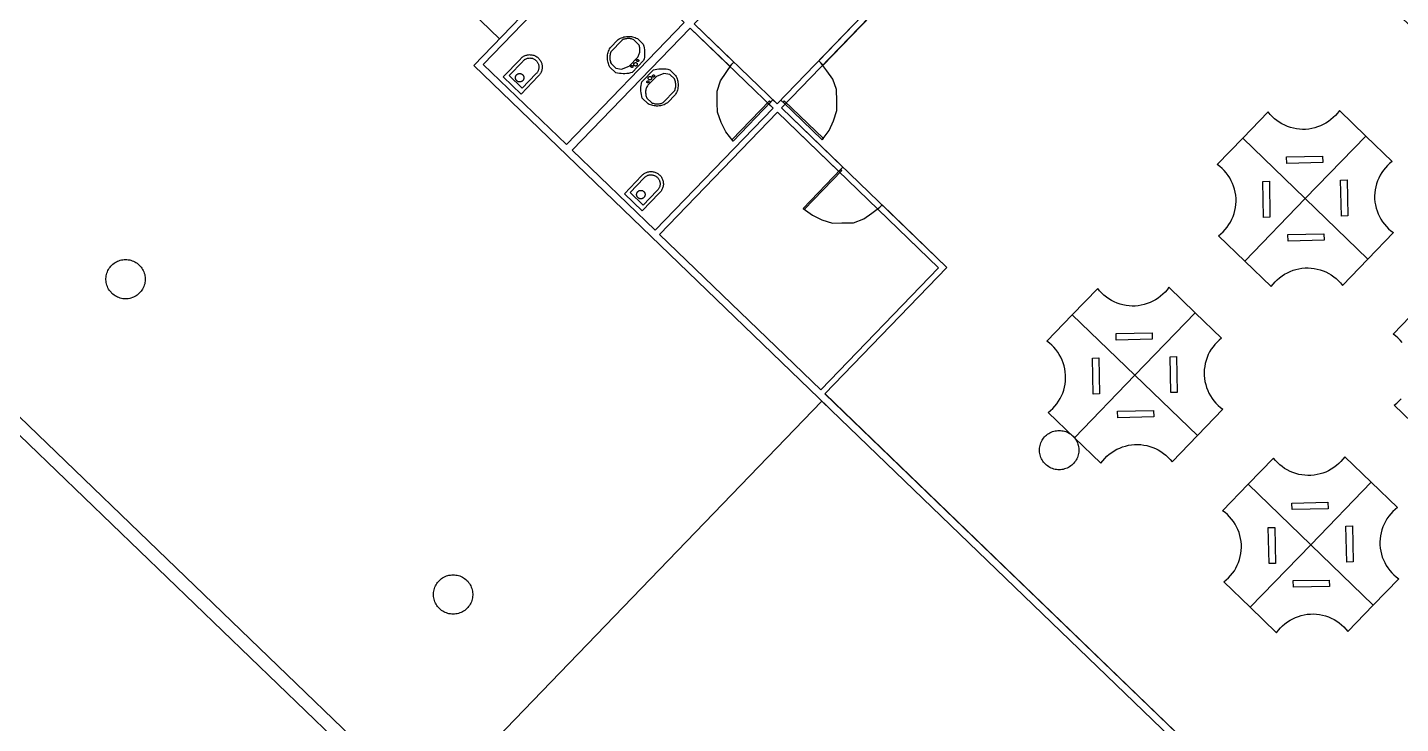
# Model space of a CAD drawing. Header units: inches. Extents: x 1826467.6 to 1826545.5, y 5114756.4 to 5114799.7.
# Drawn here: x 1826497.64 to 1826518.82, y 5114771.14 to 5114781.88 of the extents above; entities that cross this region are included whole.
import ezdxf

# ---------------------------------------------------------------- set-up
doc = ezdxf.new("R2010")
doc.units = ezdxf.units.IN
doc.header["$MEASUREMENT"] = 0
for name, color, linetype in [('Computer', 200, 'Continuous'), ('Desk', 34, 'Continuous'), ('Room', 92, 'Continuous'), ('SanitationDevice', 140, 'Continuous'), ('Sink', 40, 'Continuous')]:
    doc.layers.add(name, color=color, linetype=linetype)

# ---------------------------------------------------------------- blocks, each defined once
blk = doc.blocks.new('Lavandino')
at = {"layer": 'Sink'}
for points in [[(0.127, 0), (-0.127, 0), (-0.127, 0), (-0.151, 0.015), (-0.175, 0.03), (-0.197, 0.048), (-0.219, 0.067), (-0.239, 0.087), (-0.257, 0.108), (-0.275, 0.13), (-0.29, 0.154), (-0.305, 0.178), (-0.305, 0.305), (-0.305, 0.305), (-0.299, 0.324), (-0.291, 0.342), (-0.283, 0.359), (-0.273, 0.376), (-0.263, 0.392), (-0.251, 0.408), (-0.238, 0.422), (-0.224, 0.436), (-0.21, 0.449), (-0.194, 0.461), (-0.178, 0.472), (-0.161, 0.481), (-0.144, 0.49), (-0.126, 0.497), (-0.107, 0.503), (-0.089, 0.508), (0.089, 0.508), (0.089, 0.508), (0.108, 0.503), (0.127, 0.497), (0.145, 0.49), (0.162, 0.481), (0.179, 0.471), (0.195, 0.461), (0.21, 0.449), (0.225, 0.436), (0.239, 0.422), (0.251, 0.407), (0.263, 0.392), (0.274, 0.376), (0.283, 0.359), (0.292, 0.341), (0.299, 0.323), (0.305, 0.305), (0.305, 0.178), (0.305, 0.178), (0.291, 0.153), (0.275, 0.13), (0.257, 0.107), (0.239, 0.086), (0.219, 0.066), (0.197, 0.047), (0.175, 0.03), (0.151, 0.014), (0.127, 0)], [(-0.089, 0.102), (0.102, 0.102), (0.102, 0.102), (0.115, 0.104), (0.129, 0.108), (0.142, 0.113), (0.154, 0.119), (0.167, 0.125), (0.178, 0.132), (0.19, 0.14), (0.2, 0.149), (0.21, 0.159), (0.219, 0.169), (0.228, 0.18), (0.236, 0.191), (0.243, 0.203), (0.249, 0.216), (0.254, 0.229), (0.254, 0.33), (0.254, 0.33), (0.25, 0.343), (0.244, 0.355), (0.238, 0.367), (0.231, 0.378), (0.223, 0.389), (0.215, 0.399), (0.206, 0.409), (0.196, 0.418), (0.186, 0.426), (0.175, 0.434), (0.164, 0.441), (0.152, 0.447), (0.14, 0.453), (0.127, 0.457), (-0.127, 0.458), (-0.127, 0.458), (-0.141, 0.451), (-0.154, 0.444), (-0.167, 0.436), (-0.18, 0.427), (-0.192, 0.417), (-0.203, 0.407), (-0.214, 0.396), (-0.223, 0.384), (-0.232, 0.371), (-0.24, 0.358), (-0.248, 0.345), (-0.254, 0.331), (-0.254, 0.229), (-0.203, 0.153), (-0.089, 0.102)], [(-0.063, 0.083), (-0.062, 0.083), (-0.061, 0.083), (-0.06, 0.083), (-0.059, 0.082), (-0.057, 0.082), (-0.056, 0.082), (-0.055, 0.081), (-0.054, 0.08), (-0.053, 0.08), (-0.053, 0.079), (-0.052, 0.078), (-0.051, 0.078), (-0.05, 0.077), (-0.05, 0.076), (-0.049, 0.075), (-0.048, 0.074), (-0.048, 0.073), (-0.048, 0.072), (-0.047, 0.071), (-0.047, 0.069), (-0.047, 0.068), (-0.047, 0.067), (-0.047, 0.066), (-0.047, 0.065), (-0.047, 0.064), (-0.047, 0.063), (-0.048, 0.062), (-0.048, 0.06), (-0.048, 0.059), (-0.049, 0.058), (-0.05, 0.057), (-0.05, 0.057), (-0.051, 0.056), (-0.052, 0.055), (-0.053, 0.054), (-0.053, 0.053), (-0.054, 0.053), (-0.055, 0.052), (-0.056, 0.052), (-0.057, 0.051), (-0.059, 0.051), (-0.06, 0.051), (-0.061, 0.05), (-0.062, 0.05), (-0.063, 0.05), (-0.064, 0.05), (-0.065, 0.05), (-0.066, 0.051), (-0.068, 0.051), (-0.069, 0.051), (-0.07, 0.052), (-0.071, 0.052), (-0.072, 0.053), (-0.073, 0.053), (-0.074, 0.054), (-0.074, 0.055), (-0.075, 0.056), (-0.076, 0.057), (-0.077, 0.057), (-0.077, 0.058), (-0.078, 0.059), (-0.078, 0.061), (-0.079, 0.062), (-0.079, 0.063), (-0.079, 0.064), (-0.079, 0.065), (-0.079, 0.066), (-0.079, 0.067), (-0.079, 0.068), (-0.079, 0.069), (-0.079, 0.071), (-0.079, 0.072), (-0.078, 0.073), (-0.078, 0.074), (-0.077, 0.075), (-0.077, 0.076), (-0.076, 0.077), (-0.075, 0.078), (-0.074, 0.078), (-0.074, 0.079), (-0.073, 0.08), (-0.072, 0.08), (-0.071, 0.081), (-0.07, 0.082), (-0.069, 0.082), (-0.068, 0.082), (-0.066, 0.083), (-0.065, 0.083), (-0.064, 0.083), (-0.063, 0.083)], [(0, 0.076), (0.002, 0.076), (0.004, 0.076), (0.006, 0.076), (0.008, 0.075), (0.01, 0.075), (0.011, 0.074), (0.013, 0.073), (0.015, 0.072), (0.016, 0.071), (0.018, 0.07), (0.019, 0.069), (0.021, 0.067), (0.022, 0.066), (0.023, 0.064), (0.024, 0.063), (0.025, 0.061), (0.025, 0.059), (0.026, 0.058), (0.027, 0.056), (0.027, 0.054), (0.027, 0.052), (0.027, 0.05), (0.027, 0.048), (0.027, 0.046), (0.027, 0.045), (0.027, 0.043), (0.026, 0.041), (0.025, 0.039), (0.025, 0.037), (0.024, 0.036), (0.023, 0.034), (0.022, 0.033), (0.02, 0.031), (0.019, 0.03), (0.018, 0.029), (0.016, 0.027), (0.015, 0.026), (0.013, 0.025), (0.011, 0.025), (0.01, 0.024), (0.008, 0.023), (0.006, 0.023), (0.004, 0.023), (0.002, 0.022), (0, 0.022), (-0.001, 0.022), (-0.003, 0.023), (-0.005, 0.023), (-0.007, 0.023), (-0.009, 0.024), (-0.011, 0.025), (-0.012, 0.025), (-0.014, 0.026), (-0.015, 0.027), (-0.017, 0.029), (-0.018, 0.03), (-0.02, 0.031), (-0.021, 0.033), (-0.022, 0.034), (-0.023, 0.036), (-0.024, 0.037), (-0.025, 0.039), (-0.025, 0.041), (-0.026, 0.043), (-0.026, 0.045), (-0.026, 0.046), (-0.027, 0.048), (-0.027, 0.05), (-0.026, 0.052), (-0.026, 0.054), (-0.026, 0.056), (-0.025, 0.058), (-0.025, 0.059), (-0.024, 0.061), (-0.023, 0.063), (-0.022, 0.064), (-0.021, 0.066), (-0.02, 0.067), (-0.018, 0.069), (-0.017, 0.07), (-0.015, 0.071), (-0.014, 0.072), (-0.012, 0.073), (-0.011, 0.074), (-0.009, 0.075), (-0.007, 0.075), (-0.005, 0.076), (-0.003, 0.076), (-0.001, 0.076), (0, 0.076)], [(0.064, 0.083), (0.065, 0.083), (0.066, 0.083), (0.067, 0.082), (0.069, 0.082), (0.07, 0.082), (0.071, 0.081), (0.072, 0.081), (0.073, 0.08), (0.074, 0.08), (0.075, 0.079), (0.075, 0.078), (0.076, 0.077), (0.077, 0.077), (0.078, 0.076), (0.078, 0.075), (0.079, 0.074), (0.079, 0.073), (0.08, 0.072), (0.08, 0.07), (0.08, 0.069), (0.08, 0.068), (0.08, 0.067), (0.08, 0.066), (0.08, 0.065), (0.08, 0.064), (0.08, 0.063), (0.08, 0.061), (0.079, 0.06), (0.079, 0.059), (0.078, 0.058), (0.078, 0.057), (0.077, 0.056), (0.076, 0.056), (0.075, 0.055), (0.075, 0.054), (0.074, 0.053), (0.073, 0.053), (0.072, 0.052), (0.071, 0.052), (0.07, 0.051), (0.069, 0.051), (0.067, 0.051), (0.066, 0.05), (0.065, 0.05), (0.064, 0.05), (0.063, 0.05), (0.062, 0.05), (0.061, 0.051), (0.06, 0.051), (0.058, 0.051), (0.057, 0.052), (0.056, 0.052), (0.055, 0.053), (0.054, 0.053), (0.054, 0.054), (0.053, 0.055), (0.052, 0.056), (0.051, 0.056), (0.05, 0.057), (0.05, 0.058), (0.049, 0.059), (0.049, 0.06), (0.048, 0.061), (0.048, 0.063), (0.048, 0.064), (0.048, 0.065), (0.048, 0.066), (0.048, 0.067), (0.048, 0.068), (0.048, 0.069), (0.048, 0.07), (0.048, 0.072), (0.049, 0.073), (0.049, 0.074), (0.05, 0.075), (0.05, 0.076), (0.051, 0.077), (0.052, 0.077), (0.053, 0.078), (0.054, 0.079), (0.054, 0.08), (0.055, 0.08), (0.056, 0.081), (0.057, 0.081), (0.058, 0.082), (0.06, 0.082), (0.061, 0.082), (0.062, 0.083), (0.063, 0.083), (0.064, 0.083)]]:
    blk.add_lwpolyline(points, dxfattribs=at)
blk = doc.blocks.new('Sanitario')
at = {"layer": 'SanitationDevice'}
for points in [[(-0.191, 0), (-0.191, 0.381), (-0.191, 0.381), (-0.191, 0.394), (-0.191, 0.408), (-0.189, 0.421), (-0.187, 0.434), (-0.184, 0.447), (-0.18, 0.46), (-0.175, 0.472), (-0.169, 0.484), (-0.162, 0.495), (-0.155, 0.506), (-0.147, 0.517), (-0.138, 0.527), (-0.128, 0.536), (-0.118, 0.545), (-0.107, 0.552), (-0.096, 0.559), (-0.084, 0.566), (-0.072, 0.571), (-0.059, 0.576), (-0.047, 0.579), (-0.034, 0.582), (-0.02, 0.584), (-0.007, 0.585), (0.006, 0.585), (0.019, 0.584), (0.033, 0.582), (0.046, 0.579), (0.058, 0.576), (0.071, 0.571), (0.083, 0.566), (0.095, 0.56), (0.106, 0.553), (0.117, 0.545), (0.127, 0.536), (0.137, 0.527), (0.146, 0.517), (0.154, 0.507), (0.161, 0.496), (0.168, 0.484), (0.174, 0.472), (0.179, 0.46), (0.183, 0.447), (0.186, 0.434), (0.189, 0.421), (0.19, 0.408), (0.191, 0.395), (0.19, 0.381), (0.191, 0), (-0.191, 0)], [(0.14, 0.076), (-0.14, 0.076), (-0.14, 0.381), (-0.14, 0.381), (-0.141, 0.391), (-0.14, 0.4), (-0.14, 0.41), (-0.138, 0.42), (-0.136, 0.429), (-0.133, 0.438), (-0.13, 0.448), (-0.126, 0.456), (-0.121, 0.465), (-0.116, 0.473), (-0.11, 0.481), (-0.104, 0.488), (-0.097, 0.495), (-0.09, 0.501), (-0.082, 0.507), (-0.074, 0.513), (-0.066, 0.518), (-0.057, 0.522), (-0.048, 0.525), (-0.039, 0.528), (-0.029, 0.531), (-0.02, 0.532), (-0.01, 0.533), (0, 0.534), (0.009, 0.533), (0.019, 0.532), (0.028, 0.531), (0.038, 0.528), (0.047, 0.525), (0.056, 0.522), (0.065, 0.518), (0.073, 0.513), (0.081, 0.508), (0.089, 0.502), (0.096, 0.495), (0.103, 0.488), (0.109, 0.481), (0.115, 0.473), (0.12, 0.465), (0.125, 0.457), (0.129, 0.448), (0.132, 0.439), (0.135, 0.429), (0.137, 0.42), (0.139, 0.41), (0.14, 0.401), (0.14, 0.391), (0.139, 0.381), (0.14, 0.076)], [(0.067, 0.167), (0.066, 0.162), (0.066, 0.158), (0.065, 0.153), (0.064, 0.149), (0.063, 0.145), (0.061, 0.14), (0.059, 0.136), (0.057, 0.132), (0.054, 0.129), (0.051, 0.125), (0.048, 0.122), (0.045, 0.118), (0.042, 0.116), (0.038, 0.113), (0.034, 0.11), (0.03, 0.108), (0.026, 0.106), (0.022, 0.105), (0.017, 0.104), (0.013, 0.103), (0.008, 0.102), (0.004, 0.102), (-0.001, 0.102), (-0.005, 0.102), (-0.01, 0.103), (-0.014, 0.104), (-0.019, 0.105), (-0.023, 0.106), (-0.027, 0.108), (-0.031, 0.11), (-0.035, 0.113), (-0.039, 0.115), (-0.042, 0.118), (-0.045, 0.122), (-0.048, 0.125), (-0.051, 0.128), (-0.054, 0.132), (-0.056, 0.136), (-0.058, 0.14), (-0.06, 0.144), (-0.061, 0.149), (-0.062, 0.153), (-0.063, 0.158), (-0.063, 0.162), (-0.064, 0.167), (-0.063, 0.171), (-0.063, 0.176), (-0.062, 0.18), (-0.061, 0.185), (-0.06, 0.189), (-0.058, 0.193), (-0.056, 0.197), (-0.054, 0.201), (-0.051, 0.205), (-0.048, 0.209), (-0.045, 0.212), (-0.042, 0.215), (-0.039, 0.218), (-0.035, 0.221), (-0.031, 0.223), (-0.027, 0.225), (-0.023, 0.227), (-0.019, 0.229), (-0.014, 0.23), (-0.01, 0.231), (-0.005, 0.231), (-0.001, 0.232), (0.004, 0.232), (0.008, 0.232), (0.013, 0.231), (0.017, 0.23), (0.022, 0.229), (0.026, 0.227), (0.03, 0.225), (0.034, 0.223), (0.038, 0.221), (0.042, 0.218), (0.045, 0.215), (0.048, 0.212), (0.051, 0.209), (0.054, 0.205), (0.057, 0.201), (0.059, 0.197), (0.061, 0.193), (0.063, 0.189), (0.064, 0.185), (0.065, 0.18), (0.066, 0.176), (0.066, 0.171), (0.067, 0.167)]]:
    blk.add_lwpolyline(points, dxfattribs=at)

msp = doc.modelspace()

# ---------------------------------------------------------------- linework, layer by layer
for points in [[(1826545.53, 5114764.951), (1826524.919, 5114761.63), (1826509.897, 5114776.115), (1826491.371, 5114756.906), (1826467.621, 5114756.368), (1826509.493, 5114799.741), (1826545.53, 5114764.951)], [(1826504.923, 5114781.708), (1826499.753, 5114786.694)], [(1826507.287, 5114784.159), (1826504.527, 5114781.297)], [(1826509.915, 5114781.301), (1826511.983, 5114783.445)], [(1826504.672, 5114781.311), (1826506.491, 5114783.196)], [(1826509.848, 5114781.366), (1826510.664, 5114782.211)], [(1826507.773, 5114781.959), (1826505.955, 5114780.074)], [(1826507.925, 5114781.938), (1826508.537, 5114781.347)], [(1826507.863, 5114781.873), (1826506.044, 5114779.988)], [(1826508.475, 5114781.283), (1826507.863, 5114781.873)], [(1826504.527, 5114781.297), (1826509.994, 5114776.021)], [(1826505.955, 5114780.074), (1826504.672, 5114781.311)], [(1826508.528, 5114780.129), (1826508.417, 5114780.271), (1826508.343, 5114780.413), (1826508.286, 5114780.574), (1826508.283, 5114780.718), (1826508.28, 5114780.897), (1826508.331, 5114781.06), (1826508.418, 5114781.187), (1826508.506, 5114781.315)], [(1826508.537, 5114781.347), (1826508.475, 5114781.283)], [(1826509.915, 5114781.301), (1826509.848, 5114781.366)], [(1826509.902, 5114780.149), (1826510.007, 5114780.294), (1826510.077, 5114780.439), (1826510.128, 5114780.602), (1826510.125, 5114780.746), (1826510.122, 5114780.925), (1826510.065, 5114781.086), (1826509.973, 5114781.21), (1826509.881, 5114781.335)], [(1826508.528, 5114780.129), (1826508.509, 5114780.146), (1826509.091, 5114780.75), (1826509.11, 5114780.733), (1826508.528, 5114780.129), (1826508.528, 5114780.129)], [(1826509.079, 5114780.7), (1826509.141, 5114780.765)], [(1826509.145, 5114780.636), (1826509.079, 5114780.7)], [(1826509.141, 5114780.765), (1826509.207, 5114780.701)], [(1826509.207, 5114780.701), (1826509.266, 5114780.762)], [(1826509.266, 5114780.762), (1826509.331, 5114780.7)], [(1826509.272, 5114780.639), (1826509.331, 5114780.7)], [(1826509.902, 5114780.149), (1826509.92, 5114780.167), (1826509.316, 5114780.749), (1826509.298, 5114780.731), (1826509.902, 5114780.149), (1826509.902, 5114780.149)], [(1826507.327, 5114778.751), (1826509.145, 5114780.636)], [(1826509.21, 5114780.574), (1826507.391, 5114778.689)], [(1826510.157, 5114779.66), (1826509.21, 5114780.574)], [(1826510.219, 5114779.725), (1826509.272, 5114780.639)], [(1826506.044, 5114779.988), (1826507.327, 5114778.751)], [(1826509.606, 5114779.089), (1826509.624, 5114779.071), (1826510.206, 5114779.675), (1826510.188, 5114779.693), (1826509.606, 5114779.089), (1826509.606, 5114779.089)], [(1826510.219, 5114779.725), (1826510.157, 5114779.66)], [(1826509.606, 5114779.089), (1826509.752, 5114778.984), (1826509.897, 5114778.915), (1826510.059, 5114778.864), (1826510.203, 5114778.866), (1826510.383, 5114778.869), (1826510.543, 5114778.926), (1826510.668, 5114779.018), (1826510.792, 5114779.11)], [(1826510.761, 5114779.078), (1826510.825, 5114779.145)], [(1826511.698, 5114778.174), (1826510.761, 5114779.078)], [(1826510.825, 5114779.145), (1826511.827, 5114778.179)], [(1826507.391, 5114778.689), (1826509.88, 5114776.288)], [(1826498.944, 5114777.778), (1826498.93, 5114777.794), (1826498.916, 5114777.81), (1826498.903, 5114777.827), (1826498.892, 5114777.845), (1826498.882, 5114777.864), (1826498.874, 5114777.883), (1826498.866, 5114777.903), (1826498.861, 5114777.923), (1826498.856, 5114777.944), (1826498.853, 5114777.965), (1826498.852, 5114777.986), (1826498.852, 5114778.007), (1826498.853, 5114778.028), (1826498.856, 5114778.049), (1826498.86, 5114778.07), (1826498.866, 5114778.09), (1826498.874, 5114778.11), (1826498.882, 5114778.129), (1826498.892, 5114778.148), (1826498.903, 5114778.166), (1826498.916, 5114778.183), (1826498.929, 5114778.199), (1826498.944, 5114778.215), (1826498.96, 5114778.229), (1826498.976, 5114778.242), (1826498.994, 5114778.254), (1826499.012, 5114778.264), (1826499.031, 5114778.274), (1826499.051, 5114778.282), (1826499.071, 5114778.288), (1826499.091, 5114778.293), (1826499.112, 5114778.297), (1826499.133, 5114778.299), (1826499.155, 5114778.3), (1826499.176, 5114778.299), (1826499.197, 5114778.297), (1826499.218, 5114778.293), (1826499.238, 5114778.288), (1826499.258, 5114778.282), (1826499.278, 5114778.274), (1826499.297, 5114778.265), (1826499.315, 5114778.254), (1826499.333, 5114778.242), (1826499.349, 5114778.229), (1826499.365, 5114778.215), (1826499.38, 5114778.2), (1826499.394, 5114778.184), (1826499.406, 5114778.166), (1826499.417, 5114778.148), (1826499.427, 5114778.13), (1826499.436, 5114778.11), (1826499.443, 5114778.091), (1826499.449, 5114778.07), (1826499.453, 5114778.05), (1826499.456, 5114778.029), (1826499.458, 5114778.008), (1826499.458, 5114777.986), (1826499.456, 5114777.965), (1826499.453, 5114777.944), (1826499.449, 5114777.924), (1826499.443, 5114777.903), (1826499.436, 5114777.883), (1826499.427, 5114777.864), (1826499.417, 5114777.845), (1826499.406, 5114777.827), (1826499.394, 5114777.81), (1826499.38, 5114777.794), (1826499.365, 5114777.779), (1826499.35, 5114777.765), (1826499.333, 5114777.752), (1826499.316, 5114777.74), (1826499.297, 5114777.729), (1826499.278, 5114777.72), (1826499.259, 5114777.712), (1826499.238, 5114777.705), (1826499.218, 5114777.7), (1826499.197, 5114777.696), (1826499.176, 5114777.694), (1826499.155, 5114777.694), (1826499.134, 5114777.694), (1826499.113, 5114777.696), (1826499.092, 5114777.7), (1826499.071, 5114777.705), (1826499.051, 5114777.712), (1826499.032, 5114777.72), (1826499.013, 5114777.729), (1826498.994, 5114777.739), (1826498.977, 5114777.751), (1826498.96, 5114777.764), (1826498.944, 5114777.778)], [(1826509.88, 5114776.288), (1826511.698, 5114778.174)], [(1826511.827, 5114778.179), (1826509.944, 5114776.226)], [(1826509.945, 5114776.226), (1826517.383, 5114769.052)], [(1826503.781, 5114769.833), (1826497.232, 5114776.15)], [(1826497.237, 5114775.862), (1826503.639, 5114769.688)], [(1826513.347, 5114775.141), (1826513.332, 5114775.156), (1826513.318, 5114775.172), (1826513.306, 5114775.189), (1826513.295, 5114775.207), (1826513.285, 5114775.226), (1826513.276, 5114775.245), (1826513.269, 5114775.265), (1826513.263, 5114775.285), (1826513.259, 5114775.306), (1826513.256, 5114775.327), (1826513.254, 5114775.348), (1826513.254, 5114775.369), (1826513.256, 5114775.39), (1826513.258, 5114775.411), (1826513.263, 5114775.432), (1826513.269, 5114775.452), (1826513.276, 5114775.472), (1826513.285, 5114775.492), (1826513.294, 5114775.51), (1826513.306, 5114775.528), (1826513.318, 5114775.545), (1826513.332, 5114775.562), (1826513.346, 5114775.577), (1826513.362, 5114775.591), (1826513.379, 5114775.604), (1826513.396, 5114775.616), (1826513.415, 5114775.627), (1826513.434, 5114775.636), (1826513.453, 5114775.644), (1826513.473, 5114775.65), (1826513.494, 5114775.656), (1826513.515, 5114775.659), (1826513.536, 5114775.661), (1826513.557, 5114775.662), (1826513.578, 5114775.661), (1826513.599, 5114775.659), (1826513.62, 5114775.656), (1826513.641, 5114775.65), (1826513.661, 5114775.644), (1826513.68, 5114775.636), (1826513.699, 5114775.627), (1826513.718, 5114775.616), (1826513.735, 5114775.604), (1826513.752, 5114775.591), (1826513.768, 5114775.577), (1826513.782, 5114775.562), (1826513.796, 5114775.546), (1826513.808, 5114775.529), (1826513.82, 5114775.511), (1826513.83, 5114775.492), (1826513.838, 5114775.473), (1826513.845, 5114775.453), (1826513.851, 5114775.433), (1826513.856, 5114775.412), (1826513.859, 5114775.391), (1826513.86, 5114775.37), (1826513.86, 5114775.349), (1826513.859, 5114775.327), (1826513.856, 5114775.307), (1826513.851, 5114775.286), (1826513.846, 5114775.265), (1826513.838, 5114775.246), (1826513.83, 5114775.226), (1826513.82, 5114775.208), (1826513.809, 5114775.19), (1826513.796, 5114775.172), (1826513.783, 5114775.156), (1826513.768, 5114775.141), (1826513.752, 5114775.127), (1826513.736, 5114775.114), (1826513.718, 5114775.102), (1826513.7, 5114775.091), (1826513.681, 5114775.082), (1826513.661, 5114775.074), (1826513.641, 5114775.068), (1826513.62, 5114775.062), (1826513.6, 5114775.059), (1826513.578, 5114775.057), (1826513.557, 5114775.056), (1826513.536, 5114775.056), (1826513.515, 5114775.059), (1826513.494, 5114775.062), (1826513.474, 5114775.067), (1826513.454, 5114775.074), (1826513.434, 5114775.082), (1826513.415, 5114775.091), (1826513.397, 5114775.102), (1826513.379, 5114775.114), (1826513.362, 5114775.127), (1826513.347, 5114775.141)], [(1826503.997, 5114772.912), (1826503.982, 5114772.928), (1826503.969, 5114772.944), (1826503.956, 5114772.961), (1826503.945, 5114772.979), (1826503.935, 5114772.998), (1826503.926, 5114773.017), (1826503.919, 5114773.037), (1826503.913, 5114773.057), (1826503.909, 5114773.078), (1826503.906, 5114773.099), (1826503.904, 5114773.12), (1826503.904, 5114773.141), (1826503.906, 5114773.162), (1826503.909, 5114773.183), (1826503.913, 5114773.204), (1826503.919, 5114773.224), (1826503.926, 5114773.244), (1826503.935, 5114773.263), (1826503.945, 5114773.282), (1826503.956, 5114773.3), (1826503.968, 5114773.317), (1826503.982, 5114773.333), (1826503.997, 5114773.349), (1826504.012, 5114773.363), (1826504.029, 5114773.376), (1826504.046, 5114773.388), (1826504.065, 5114773.398), (1826504.084, 5114773.408), (1826504.103, 5114773.416), (1826504.124, 5114773.422), (1826504.144, 5114773.427), (1826504.165, 5114773.431), (1826504.186, 5114773.433), (1826504.207, 5114773.434), (1826504.228, 5114773.433), (1826504.249, 5114773.431), (1826504.27, 5114773.427), (1826504.291, 5114773.422), (1826504.311, 5114773.416), (1826504.33, 5114773.408), (1826504.35, 5114773.399), (1826504.368, 5114773.388), (1826504.385, 5114773.376), (1826504.402, 5114773.363), (1826504.418, 5114773.349), (1826504.433, 5114773.334), (1826504.446, 5114773.318), (1826504.459, 5114773.3), (1826504.47, 5114773.282), (1826504.48, 5114773.264), (1826504.488, 5114773.244), (1826504.496, 5114773.225), (1826504.501, 5114773.204), (1826504.506, 5114773.184), (1826504.509, 5114773.163), (1826504.51, 5114773.141), (1826504.51, 5114773.12), (1826504.509, 5114773.099), (1826504.506, 5114773.078), (1826504.502, 5114773.058), (1826504.496, 5114773.037), (1826504.489, 5114773.017), (1826504.48, 5114772.998), (1826504.47, 5114772.979), (1826504.459, 5114772.961), (1826504.446, 5114772.944), (1826504.433, 5114772.928), (1826504.418, 5114772.913), (1826504.402, 5114772.899), (1826504.386, 5114772.886), (1826504.368, 5114772.874), (1826504.35, 5114772.863), (1826504.331, 5114772.854), (1826504.311, 5114772.846), (1826504.291, 5114772.839), (1826504.271, 5114772.834), (1826504.25, 5114772.83), (1826504.229, 5114772.828), (1826504.208, 5114772.828), (1826504.186, 5114772.828), (1826504.165, 5114772.83), (1826504.144, 5114772.834), (1826504.124, 5114772.839), (1826504.104, 5114772.846), (1826504.084, 5114772.854), (1826504.065, 5114772.863), (1826504.047, 5114772.873), (1826504.029, 5114772.885), (1826504.013, 5114772.898), (1826503.997, 5114772.912)]]:
    msp.add_lwpolyline(points)
at = {"layer": 'Computer'}
for points in [[(1826517.623, 5114779.796), (1826517.068, 5114779.784), (1826517.065, 5114779.884), (1826517.62, 5114779.894), (1826517.623, 5114779.796)], [(1826516.712, 5114778.95), (1826516.7, 5114779.505), (1826516.8, 5114779.508), (1826516.81, 5114778.952), (1826516.712, 5114778.95)], [(1826517.911, 5114778.972), (1826517.899, 5114779.527), (1826517.999, 5114779.53), (1826518.009, 5114778.975), (1826517.911, 5114778.972)], [(1826517.645, 5114778.597), (1826517.09, 5114778.585), (1826517.087, 5114778.685), (1826517.643, 5114778.695), (1826517.645, 5114778.597)], [(1826514.994, 5114777.07), (1826514.438, 5114777.058), (1826514.436, 5114777.158), (1826514.991, 5114777.168), (1826514.994, 5114777.07)], [(1826514.083, 5114776.224), (1826514.071, 5114776.779), (1826514.171, 5114776.782), (1826514.181, 5114776.226), (1826514.083, 5114776.224)], [(1826515.282, 5114776.246), (1826515.27, 5114776.801), (1826515.37, 5114776.804), (1826515.38, 5114776.249), (1826515.282, 5114776.246)], [(1826515.016, 5114775.871), (1826514.461, 5114775.859), (1826514.458, 5114775.959), (1826515.014, 5114775.969), (1826515.016, 5114775.871)], [(1826517.705, 5114774.455), (1826517.15, 5114774.443), (1826517.148, 5114774.542), (1826517.703, 5114774.553), (1826517.705, 5114774.455)], [(1826516.795, 5114773.609), (1826516.783, 5114774.164), (1826516.883, 5114774.166), (1826516.893, 5114773.611), (1826516.795, 5114773.609)], [(1826517.993, 5114773.631), (1826517.981, 5114774.186), (1826518.081, 5114774.189), (1826518.091, 5114773.633), (1826517.993, 5114773.631)], [(1826517.727, 5114773.256), (1826517.172, 5114773.244), (1826517.17, 5114773.344), (1826517.725, 5114773.354), (1826517.727, 5114773.256)]]:
    msp.add_lwpolyline(points, dxfattribs=at)
at = {"layer": 'Desk'}
for points in [[(1826517.355, 5114779.24), (1826518.287, 5114780.206), (1826517.88, 5114780.598), (1826517.88, 5114780.598), (1826517.852, 5114780.56), (1826517.821, 5114780.524), (1826517.787, 5114780.491), (1826517.751, 5114780.46), (1826517.713, 5114780.431), (1826517.674, 5114780.406), (1826517.632, 5114780.383), (1826517.589, 5114780.363), (1826517.545, 5114780.346), (1826517.5, 5114780.332), (1826517.453, 5114780.321), (1826517.407, 5114780.314), (1826517.359, 5114780.309), (1826517.312, 5114780.309), (1826517.265, 5114780.311), (1826517.218, 5114780.317), (1826517.171, 5114780.326), (1826517.125, 5114780.338), (1826517.08, 5114780.353), (1826517.037, 5114780.372), (1826516.994, 5114780.393), (1826516.954, 5114780.418), (1826516.915, 5114780.445), (1826516.878, 5114780.474), (1826516.843, 5114780.507), (1826516.811, 5114780.541), (1826516.781, 5114780.578), (1826516.389, 5114780.172), (1826517.355, 5114779.24)], [(1826517.355, 5114779.24), (1826516.423, 5114778.274), (1826516.017, 5114778.666), (1826516.017, 5114778.666), (1826516.054, 5114778.696), (1826516.088, 5114778.728), (1826516.121, 5114778.763), (1826516.15, 5114778.8), (1826516.177, 5114778.839), (1826516.202, 5114778.879), (1826516.223, 5114778.922), (1826516.242, 5114778.965), (1826516.257, 5114779.01), (1826516.269, 5114779.056), (1826516.278, 5114779.103), (1826516.284, 5114779.15), (1826516.286, 5114779.197), (1826516.286, 5114779.244), (1826516.281, 5114779.292), (1826516.274, 5114779.338), (1826516.263, 5114779.385), (1826516.249, 5114779.43), (1826516.232, 5114779.474), (1826516.212, 5114779.517), (1826516.189, 5114779.559), (1826516.164, 5114779.598), (1826516.135, 5114779.636), (1826516.104, 5114779.672), (1826516.071, 5114779.706), (1826516.035, 5114779.737), (1826515.997, 5114779.765), (1826516.389, 5114780.172), (1826517.355, 5114779.24)], [(1826517.355, 5114779.24), (1826518.287, 5114780.206), (1826518.693, 5114779.814), (1826518.693, 5114779.814), (1826518.656, 5114779.784), (1826518.622, 5114779.752), (1826518.59, 5114779.717), (1826518.56, 5114779.68), (1826518.533, 5114779.641), (1826518.508, 5114779.601), (1826518.487, 5114779.558), (1826518.468, 5114779.515), (1826518.453, 5114779.47), (1826518.441, 5114779.424), (1826518.432, 5114779.377), (1826518.426, 5114779.33), (1826518.424, 5114779.283), (1826518.424, 5114779.236), (1826518.429, 5114779.188), (1826518.436, 5114779.142), (1826518.447, 5114779.095), (1826518.461, 5114779.05), (1826518.478, 5114779.006), (1826518.498, 5114778.963), (1826518.521, 5114778.921), (1826518.546, 5114778.882), (1826518.575, 5114778.844), (1826518.606, 5114778.808), (1826518.639, 5114778.774), (1826518.675, 5114778.743), (1826518.713, 5114778.715), (1826518.321, 5114778.308), (1826517.355, 5114779.24)], [(1826517.355, 5114779.24), (1826516.423, 5114778.274), (1826516.83, 5114777.882), (1826516.83, 5114777.882), (1826516.858, 5114777.92), (1826516.889, 5114777.956), (1826516.923, 5114777.989), (1826516.959, 5114778.02), (1826516.997, 5114778.049), (1826517.036, 5114778.074), (1826517.078, 5114778.097), (1826517.121, 5114778.117), (1826517.165, 5114778.134), (1826517.21, 5114778.148), (1826517.257, 5114778.159), (1826517.303, 5114778.166), (1826517.351, 5114778.171), (1826517.398, 5114778.171), (1826517.445, 5114778.169), (1826517.492, 5114778.163), (1826517.539, 5114778.154), (1826517.585, 5114778.142), (1826517.63, 5114778.127), (1826517.673, 5114778.108), (1826517.716, 5114778.087), (1826517.756, 5114778.062), (1826517.795, 5114778.035), (1826517.832, 5114778.006), (1826517.867, 5114777.973), (1826517.899, 5114777.939), (1826517.929, 5114777.902), (1826518.321, 5114778.308), (1826517.355, 5114779.24)], [(1826514.726, 5114776.514), (1826515.658, 5114777.48), (1826515.251, 5114777.872), (1826515.251, 5114777.872), (1826515.223, 5114777.834), (1826515.192, 5114777.798), (1826515.158, 5114777.765), (1826515.122, 5114777.734), (1826515.084, 5114777.705), (1826515.045, 5114777.68), (1826515.003, 5114777.657), (1826514.96, 5114777.637), (1826514.916, 5114777.62), (1826514.871, 5114777.606), (1826514.824, 5114777.595), (1826514.778, 5114777.588), (1826514.73, 5114777.583), (1826514.683, 5114777.583), (1826514.636, 5114777.585), (1826514.589, 5114777.591), (1826514.542, 5114777.6), (1826514.496, 5114777.612), (1826514.451, 5114777.627), (1826514.408, 5114777.646), (1826514.365, 5114777.667), (1826514.325, 5114777.692), (1826514.286, 5114777.719), (1826514.249, 5114777.748), (1826514.214, 5114777.781), (1826514.182, 5114777.815), (1826514.152, 5114777.852), (1826513.76, 5114777.446), (1826514.726, 5114776.514)], [(1826514.726, 5114776.514), (1826515.658, 5114777.48), (1826516.064, 5114777.088), (1826516.064, 5114777.088), (1826516.027, 5114777.058), (1826515.993, 5114777.026), (1826515.96, 5114776.991), (1826515.931, 5114776.954), (1826515.904, 5114776.915), (1826515.879, 5114776.875), (1826515.858, 5114776.832), (1826515.839, 5114776.789), (1826515.824, 5114776.744), (1826515.812, 5114776.698), (1826515.803, 5114776.651), (1826515.797, 5114776.604), (1826515.795, 5114776.557), (1826515.795, 5114776.51), (1826515.8, 5114776.462), (1826515.807, 5114776.416), (1826515.818, 5114776.369), (1826515.832, 5114776.324), (1826515.849, 5114776.28), (1826515.869, 5114776.237), (1826515.892, 5114776.195), (1826515.917, 5114776.156), (1826515.946, 5114776.118), (1826515.977, 5114776.082), (1826516.01, 5114776.048), (1826516.046, 5114776.017), (1826516.084, 5114775.989), (1826515.692, 5114775.582), (1826514.726, 5114776.514)], [(1826518.847, 5114777.021), (1826518.816, 5114777.057), (1826518.782, 5114777.09), (1826518.746, 5114777.122), (1826518.709, 5114777.15), (1826519.101, 5114777.557)], [(1826514.726, 5114776.514), (1826513.794, 5114775.548), (1826513.388, 5114775.94), (1826513.388, 5114775.94), (1826513.425, 5114775.97), (1826513.459, 5114776.002), (1826513.491, 5114776.037), (1826513.521, 5114776.074), (1826513.548, 5114776.113), (1826513.573, 5114776.153), (1826513.594, 5114776.196), (1826513.613, 5114776.239), (1826513.628, 5114776.284), (1826513.64, 5114776.33), (1826513.649, 5114776.376), (1826513.655, 5114776.424), (1826513.657, 5114776.471), (1826513.657, 5114776.518), (1826513.652, 5114776.566), (1826513.645, 5114776.612), (1826513.634, 5114776.659), (1826513.62, 5114776.704), (1826513.603, 5114776.748), (1826513.583, 5114776.791), (1826513.56, 5114776.833), (1826513.535, 5114776.872), (1826513.506, 5114776.91), (1826513.475, 5114776.946), (1826513.442, 5114776.98), (1826513.406, 5114777.011), (1826513.368, 5114777.039), (1826513.76, 5114777.446), (1826514.726, 5114776.514)], [(1826514.726, 5114776.514), (1826513.794, 5114775.548), (1826514.201, 5114775.156), (1826514.201, 5114775.156), (1826514.229, 5114775.194), (1826514.26, 5114775.23), (1826514.294, 5114775.263), (1826514.33, 5114775.294), (1826514.368, 5114775.323), (1826514.407, 5114775.348), (1826514.449, 5114775.371), (1826514.492, 5114775.391), (1826514.536, 5114775.408), (1826514.581, 5114775.422), (1826514.628, 5114775.433), (1826514.674, 5114775.44), (1826514.722, 5114775.445), (1826514.769, 5114775.445), (1826514.816, 5114775.443), (1826514.863, 5114775.437), (1826514.91, 5114775.428), (1826514.956, 5114775.416), (1826515.001, 5114775.401), (1826515.044, 5114775.382), (1826515.087, 5114775.361), (1826515.127, 5114775.336), (1826515.166, 5114775.309), (1826515.203, 5114775.279), (1826515.238, 5114775.247), (1826515.27, 5114775.213), (1826515.3, 5114775.176), (1826515.692, 5114775.582), (1826514.726, 5114776.514)], [(1826519.135, 5114775.659), (1826518.728, 5114776.051), (1826518.728, 5114776.051), (1826518.765, 5114776.081), (1826518.8, 5114776.113), (1826518.832, 5114776.148)], [(1826517.438, 5114773.899), (1826518.369, 5114774.865), (1826517.963, 5114775.257), (1826517.963, 5114775.257), (1826517.934, 5114775.219), (1826517.903, 5114775.183), (1826517.87, 5114775.15), (1826517.834, 5114775.119), (1826517.796, 5114775.09), (1826517.756, 5114775.064), (1826517.715, 5114775.041), (1826517.672, 5114775.021), (1826517.627, 5114775.004), (1826517.582, 5114774.991), (1826517.536, 5114774.98), (1826517.489, 5114774.972), (1826517.442, 5114774.968), (1826517.394, 5114774.967), (1826517.347, 5114774.97), (1826517.3, 5114774.976), (1826517.254, 5114774.985), (1826517.208, 5114774.997), (1826517.163, 5114775.012), (1826517.119, 5114775.031), (1826517.077, 5114775.052), (1826517.036, 5114775.076), (1826516.997, 5114775.104), (1826516.96, 5114775.133), (1826516.926, 5114775.166), (1826516.893, 5114775.2), (1826516.863, 5114775.237), (1826516.471, 5114774.831), (1826517.438, 5114773.899)], [(1826517.438, 5114773.899), (1826516.506, 5114772.933), (1826516.099, 5114773.325), (1826516.099, 5114773.325), (1826516.136, 5114773.355), (1826516.171, 5114773.387), (1826516.203, 5114773.422), (1826516.233, 5114773.459), (1826516.26, 5114773.498), (1826516.284, 5114773.538), (1826516.306, 5114773.581), (1826516.324, 5114773.624), (1826516.34, 5114773.669), (1826516.352, 5114773.715), (1826516.361, 5114773.761), (1826516.367, 5114773.808), (1826516.369, 5114773.856), (1826516.368, 5114773.903), (1826516.364, 5114773.95), (1826516.357, 5114773.997), (1826516.346, 5114774.043), (1826516.332, 5114774.089), (1826516.315, 5114774.133), (1826516.295, 5114774.176), (1826516.272, 5114774.217), (1826516.246, 5114774.257), (1826516.218, 5114774.295), (1826516.187, 5114774.331), (1826516.153, 5114774.364), (1826516.117, 5114774.396), (1826516.079, 5114774.424), (1826516.471, 5114774.831), (1826517.438, 5114773.899)], [(1826517.438, 5114773.899), (1826518.369, 5114774.865), (1826518.776, 5114774.473), (1826518.776, 5114774.473), (1826518.739, 5114774.443), (1826518.704, 5114774.411), (1826518.672, 5114774.376), (1826518.642, 5114774.339), (1826518.615, 5114774.3), (1826518.591, 5114774.259), (1826518.569, 5114774.217), (1826518.551, 5114774.174), (1826518.535, 5114774.129), (1826518.523, 5114774.083), (1826518.514, 5114774.036), (1826518.509, 5114773.989), (1826518.506, 5114773.942), (1826518.507, 5114773.895), (1826518.511, 5114773.847), (1826518.519, 5114773.801), (1826518.529, 5114773.754), (1826518.543, 5114773.709), (1826518.56, 5114773.665), (1826518.58, 5114773.622), (1826518.603, 5114773.58), (1826518.629, 5114773.541), (1826518.657, 5114773.503), (1826518.688, 5114773.467), (1826518.722, 5114773.433), (1826518.758, 5114773.402), (1826518.796, 5114773.374), (1826518.404, 5114772.967), (1826517.438, 5114773.899)], [(1826517.438, 5114773.899), (1826516.506, 5114772.933), (1826516.912, 5114772.541), (1826516.912, 5114772.541), (1826516.941, 5114772.579), (1826516.972, 5114772.614), (1826517.005, 5114772.648), (1826517.041, 5114772.679), (1826517.079, 5114772.708), (1826517.119, 5114772.733), (1826517.16, 5114772.756), (1826517.203, 5114772.776), (1826517.248, 5114772.793), (1826517.293, 5114772.807), (1826517.339, 5114772.818), (1826517.386, 5114772.825), (1826517.433, 5114772.829), (1826517.481, 5114772.83), (1826517.528, 5114772.828), (1826517.575, 5114772.822), (1826517.622, 5114772.813), (1826517.667, 5114772.801), (1826517.712, 5114772.786), (1826517.756, 5114772.767), (1826517.798, 5114772.746), (1826517.839, 5114772.721), (1826517.878, 5114772.694), (1826517.915, 5114772.664), (1826517.949, 5114772.632), (1826517.982, 5114772.598), (1826518.012, 5114772.561), (1826518.404, 5114772.967), (1826517.438, 5114773.899)]]:
    msp.add_lwpolyline(points, dxfattribs=at)
at = {"layer": 'Room'}
for points in [[(1826517.382, 5114769.053), (1826509.944, 5114776.226), (1826511.827, 5114778.179), (1826509.272, 5114780.639), (1826513.918, 5114785.451), (1826513.755, 5114785.609), (1826514.422, 5114786.301), (1826524.363, 5114776.713)], [(1826510.664, 5114782.211), (1826509.207, 5114780.701), (1826507.925, 5114781.938), (1826509.381, 5114783.448), (1826510.664, 5114782.211)], [(1826506.491, 5114783.196), (1826504.672, 5114781.311), (1826505.955, 5114780.074), (1826507.773, 5114781.959), (1826506.491, 5114783.196)], [(1826509.145, 5114780.636), (1826507.327, 5114778.751), (1826506.044, 5114779.988), (1826507.863, 5114781.873), (1826509.145, 5114780.636)], [(1826511.698, 5114778.174), (1826509.88, 5114776.288), (1826507.391, 5114778.689), (1826509.21, 5114780.574), (1826511.698, 5114778.174)]]:
    msp.add_lwpolyline(points, dxfattribs=at)

# ---------------------------------------------------------------- block references
for name, p, rotation in [('Lavandino', (1826507.058, 5114781.279), 46.03760612725147), ('Sanitario', (1826505.118, 5114780.987), 316.0376062393769), ('Lavandino', (1826507.209, 5114781.134), 226.0376059213718), ('Sanitario', (1826506.987, 5114779.184), 316.0376061453424)]:
    msp.add_blockref(name, p, dxfattribs=dict(rotation=rotation))

doc.saveas('drawing.dxf')
